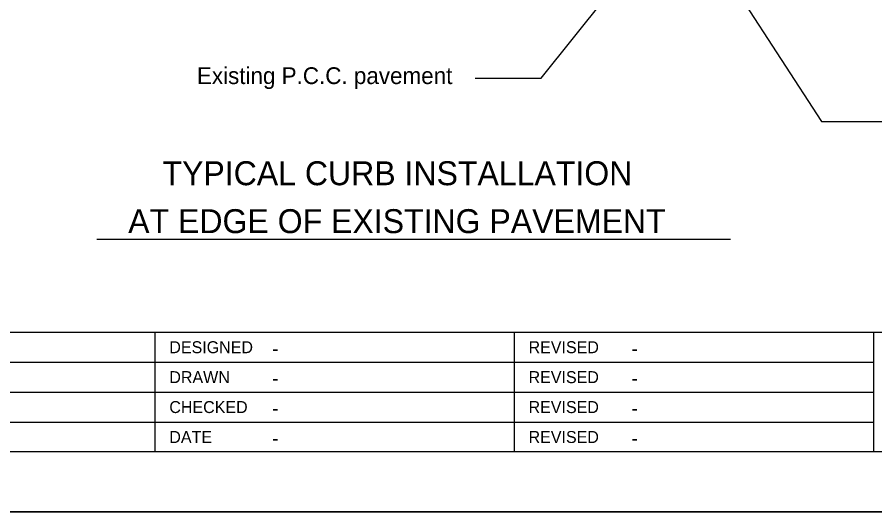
# Model space of a CAD drawing. Extents: x 0 to 2.83, y 0 to 1.83.
# Drawn here: x 0.585 to 1.182, y 0 to 0.344 of the extents above; entities that cross this region are included whole.
import ezdxf

# ---------------------------------------------------------------- set-up
doc = ezdxf.new("R2010")
doc.units = 0
for name, color, linetype in [('RD_Pr_Roadway_Notes', 7, 'Continuous'), ('SH_General_Details', 7, 'Continuous'), ('SH_Printer_Plotting_Border', 7, 'Continuous')]:
    doc.layers.add(name, color=color, linetype=linetype)

msp = doc.modelspace()

# ---------------------------------------------------------------- linework, layer by layer
at = {"layer": 'RD_Pr_Roadway_Notes'}
for p, q in [((1.02357, 0.45856), (1.14495, 0.27158)), ((0.94999, 0.30177), (1.01517, 0.38359)), ((0.90401, 0.30177), (0.94999, 0.30177)), ((1.14495, 0.27158), (1.28026, 0.27158)), ((0.64065, 0.18979), (1.08162, 0.18979))]:
    msp.add_line(p, q, dxfattribs=at)
at = {"layer": 'SH_General_Details'}
for p, q in [((0.16666, 0.125), (2.79166, 0.125)), ((0.68118, 0.125), (0.68118, 0.04167)), ((0.93118, 0.125), (0.93118, 0.04167)), ((1.18118, 0.125), (1.18118, 0.04167)), ((0.41452, 0.10417), (1.18118, 0.10417)), ((0.41452, 0.08333), (1.18118, 0.08333)), ((0.41452, 0.0625), (1.18118, 0.0625)), ((2.83333, 0), (-0.00001, 0))]:
    msp.add_line(p, q, dxfattribs=at)
msp.add_lwpolyline([(0.16666, 1.79167), (2.79166, 1.79167), (2.79166, 0.04167), (0.16666, 0.04167)], close=True, dxfattribs=at)
at = {"layer": 'SH_Printer_Plotting_Border'}
msp.add_lwpolyline([(-0.00001, 0), (2.83333, 0), (2.83333, 1.83333), (-0.00001, 1.83333)], close=True, dxfattribs=at)

# ---------------------------------------------------------------- texts
at = {"layer": 'RD_Pr_Roadway_Notes'}
for s, height, p in [('Existing P.C.C. pavement', 0.0116667, (0.71038, 0.29771)), ('TYPICAL CURB INSTALLATION', 0.0166667, (0.68643, 0.22731)), ('AT EDGE OF EXISTING PAVEMENT', 0.0166667, (0.66255, 0.19397))]:
    msp.add_text(s, height=height, dxfattribs=at).set_placement(p)
at = {"layer": 'SH_General_Details'}
for s, height, p in [('DESIGNED', 0.008333, (0.69118, 0.11042)), ('REVISED', 0.008333, (0.94118, 0.11042)), ('-', 0.01, (0.76282, 0.10875)), ('-', 0.01, (1.01282, 0.10875)), ('DRAWN', 0.008333, (0.69118, 0.08958)), ('REVISED', 0.008333, (0.94118, 0.08958)), ('-', 0.01, (0.76282, 0.08792)), ('-', 0.01, (1.01282, 0.08792)), ('CHECKED', 0.008333, (0.69118, 0.06875)), ('REVISED', 0.008333, (0.94118, 0.06875)), ('-', 0.01, (0.76282, 0.06708)), ('-', 0.01, (1.01282, 0.06708)), ('DATE', 0.008333, (0.69118, 0.04792)), ('REVISED', 0.008333, (0.94118, 0.04792)), ('-', 0.01, (0.76282, 0.04625)), ('-', 0.01, (1.01282, 0.04625))]:
    msp.add_text(s, height=height, dxfattribs=at).set_placement(p)

doc.saveas('drawing.dxf')
